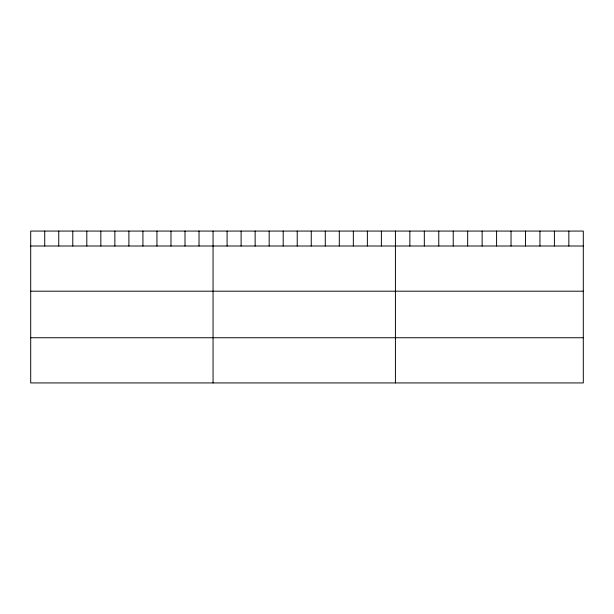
<?xml version="1.0" encoding="UTF-8"?>
<svg xmlns="http://www.w3.org/2000/svg" width="614" height="614" viewBox="0 0 614 614"><rect width="100%" height="100%" fill="white"/><g stroke="black" fill="none" stroke-linecap="round" stroke-linejoin="round"><path stroke-width="0.92" d="M583.3 246.007L583.3 382.929L30.7 382.929L30.7 231.071L583.3 231.071L583.3 246.007L30.7 246.007M30.7 291.189L583.3 291.189M30.7 337.746L583.3 337.746M568.848 231.071L568.848 246.007M554.396 231.071L554.396 246.007M539.944 231.071L539.944 246.007M525.492 231.071L525.492 246.007M511.04 231.071L511.04 246.007M496.588 231.071L496.588 246.007M482.128 231.071L482.128 246.007M467.676 231.071L467.676 246.007M453.224 231.071L453.224 246.007M438.772 231.071L438.772 246.007M424.32 231.071L424.32 246.007M409.868 231.071L409.868 246.007M395.416 231.071L395.416 382.929M381.386 231.071L381.386 246.007M367.364 231.071L367.364 246.007M353.334 231.071L353.334 246.007M339.304 231.071L339.304 246.007M325.282 231.071L325.282 246.007M311.252 231.071L311.252 246.007M297.222 231.071L297.222 246.007M283.192 231.071L283.192 246.007M269.17 231.071L269.17 246.007M255.14 231.071L255.14 246.007M241.11 231.071L241.11 246.007M227.088 231.071L227.088 246.007M213.058 231.071L213.058 382.929M199.028 231.071L199.028 246.007M185.006 231.071L185.006 246.007M170.976 231.071L170.976 246.007M156.946 231.071L156.946 246.007M142.924 231.071L142.924 246.007M128.894 231.071L128.894 246.007M114.864 231.071L114.864 246.007M100.834 231.071L100.834 246.007M86.812 231.071L86.812 246.007M72.782 231.071L72.782 246.007M58.752 231.071L58.752 246.007M44.73 231.071L44.73 246.007"/></g></svg>
